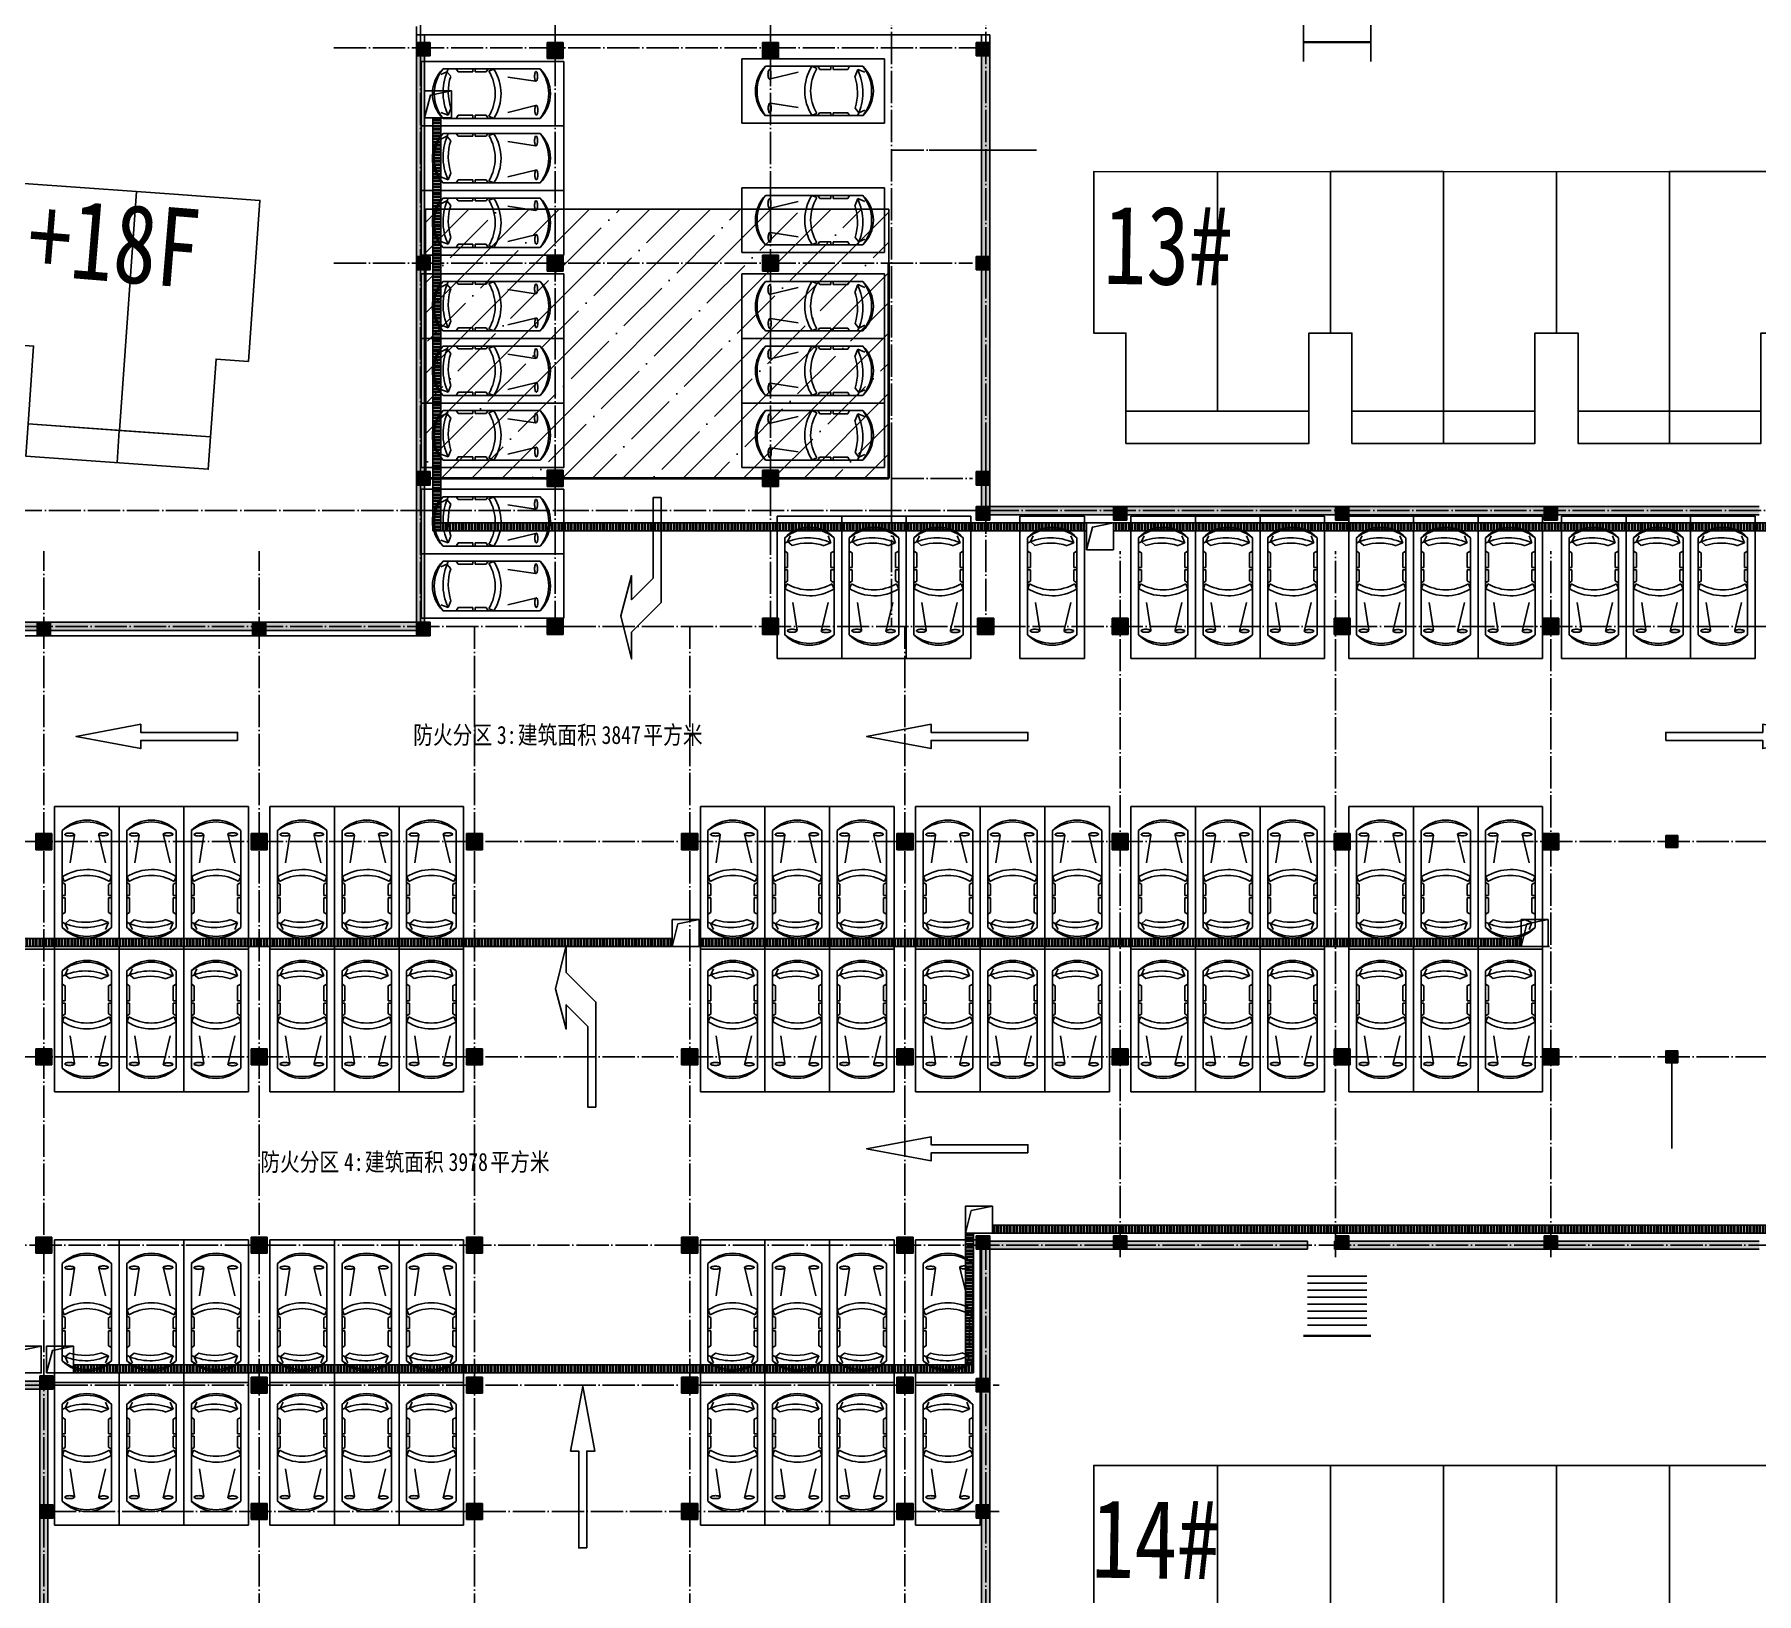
# Model space of a CAD drawing. Extents: x 1922674 to 2277828, y 3052116 to 4032933.
# Drawn here: x 2045798 to 2109798, y 3496722 to 3554669 of the extents above; entities that cross this region are included whole.
import ezdxf

# ---------------------------------------------------------------- set-up
doc = ezdxf.new("R2010")
doc.units = 0
doc.header["$LTSCALE"] = 2
doc.linetypes.add('DOTE', pattern=[2.42, 2, -0.2, 0.02, -0.2])
for name, color, linetype in [('1建筑内墙', 4, 'CONTINUOUS'), ('AXIS', 3, 'CONTINUOUS'), ('DOTE', 1, 'DOTE'), ('HANDRAIL', 3, 'CONTINUOUS'), ('PUB_TEXT', 7, 'CONTINUOUS'), ('PUB_TITLE', 4, 'CONTINUOUS'), ('RAIL', 4, 'CONTINUOUS'), ('WINDOW', 4, 'CONTINUOUS'), ('填充', 251, 'CONTINUOUS'), ('墙__实线', 3, 'CONTINUOUS'), ('建筑细部轮廓', 7, 'CONTINUOUS'), ('排水2', 252, 'CONTINUOUS'), ('柱', 2, 'CONTINUOUS'), ('楼层标注', 1, 'CONTINUOUS'), ('道路', 5, 'CONTINUOUS'), ('铺装1', 254, 'CONTINUOUS')]:
    doc.layers.add(name, color=color, linetype=linetype)
doc.styles.add('-黑体', font='simhei.ttf', dxfattribs={"width": 0.8})
doc.styles.add('HZ', font='simhei.ttf', dxfattribs={"width": 0.8})
doc.styles.get("Standard").update_dxf_attribs({"font": 'simhei.ttf'})
pattern_1 = [(90, (0, 0), (-119.0625, 7e-15), []), (90, (39.69, 39.69), (-119.0625, 7e-15), [])]

# ---------------------------------------------------------------- blocks, each defined once
blk = doc.blocks.new('g1')
at = {"layer": '填充', "color": 4, "ltscale": 500}
for p, q in [((625508, 3584271), (627908, 3584271)), ((625508, 3578971), (625508, 3584271)), ((627908, 3584271), (627908, 3578971)), ((625790, 3583388), (625790, 3579779)), ((627627, 3583388), (627627, 3579779)), ((626249, 3583213), (626092, 3582185)), ((627404, 3582185), (627155, 3583213)), ((625790, 3581452), (625895, 3581387)), ((625868, 3581485), (625803, 3581660)), ((627509, 3581376), (627627, 3581452)), ((627548, 3581485), (627627, 3581671)), ((625895, 3580971), (625790, 3580971)), ((625790, 3580971), (625790, 3580884)), ((625790, 3580884), (625895, 3580884)), ((625895, 3581387), (625895, 3580971)), ((625895, 3580884), (625895, 3580337)), ((627509, 3580971), (627509, 3581376)), ((627627, 3580971), (627509, 3580971)), ((627509, 3580337), (627509, 3580884)), ((627509, 3580884), (627627, 3580884)), ((627627, 3580884), (627627, 3580971)), ((625895, 3580337), (625790, 3580271)), ((627627, 3580271), (627509, 3580337)), ((626065, 3580064), (625895, 3579922)), ((625895, 3579922), (626000, 3579703)), ((627260, 3580064), (627509, 3579965)), ((627509, 3579965), (627404, 3579703)), ((627908, 3578971), (625508, 3578971))]:
    blk.add_line(p, q, dxfattribs=at)
for centre, radius, start, end in [((626708, 3582478), 1293, 44.72195, 135.27805), ((626708, 3582217), 1488, 51.885, 128.115), ((625908, 3583235), 20.5, 126.48864, 180), ((625908, 3583235), 20.5, 180, 233.51136), ((625982, 3583134), 146, 107.03374, 126.48864), ((625982, 3583336), 146, 233.51136, 252.96626), ((626032, 3582971), 317, 97.23244, 107.03374), ((626032, 3583500), 317, 252.96626, 262.76756), ((626066, 3582708), 582, 90, 97.23244), ((626066, 3583762), 582, 262.76756, 270), ((626066, 3582708), 582, 82.76756, 90), ((626066, 3583762), 582, 270, 277.23244), ((626099, 3582971), 317, 72.96626, 82.76756), ((626099, 3583500), 317, 277.23244, 287.03374), ((626149, 3583134), 146, 53.51136, 72.96626), ((626149, 3583336), 146, 287.03374, 306.48864), ((626224, 3583235), 20.5, 0, 53.51136), ((626224, 3583235), 20.5, 306.48864, 0), ((627167, 3583246), 20.5, 126.48864, 180), ((627167, 3583246), 20.5, 180, 233.51136), ((627242, 3583145), 146, 107.03374, 126.48864), ((627242, 3583347), 146, 233.51136, 252.96626), ((627292, 3582981), 317, 97.23244, 107.03374), ((627292, 3583511), 317, 252.96626, 262.76756), ((627325, 3582719), 582, 90, 97.23244), ((627325, 3583773), 582, 262.76756, 270), ((627325, 3582719), 582, 82.76756, 90), ((627325, 3583773), 582, 270, 277.23244), ((627359, 3582981), 317, 72.96626, 82.76756), ((627359, 3583511), 317, 277.23244, 287.03374), ((627409, 3583145), 146, 53.51136, 72.96626), ((627409, 3583347), 146, 287.03374, 306.48864), ((627483, 3583246), 20.5, 360, 53.51136), ((627483, 3583246), 20.5, 306.48864, 0), ((626717, 3580226), 1708, 57.79102, 122.88648), ((626708, 3580065), 1650, 59.3925, 120.6075), ((626654, 3581773), 1995, 244.31325, 294.95712), ((626708, 3580653), 1268, 223.57202, 316.42798), ((626708, 3580900), 1449, 230.65713, 309.34287), ((626646, 3581926), 1951, 252.69377, 288.34853)]:
    blk.add_arc(centre, radius, start, end, dxfattribs=at)
at = {"layer": '填充', "color": 4, "ltscale": 500, "width": 0.8, "flags": 9}
for tag in ['YSIZE', 'XSIZE']:
    blk.add_attdef(tag, (625794, 3581628), '', height=0.5, rotation=270, dxfattribs=at)
blk = doc.blocks.new('A')
at = {"layer": '建筑细部轮廓', "color": 3, "flags": 128}
for points in [[(509647.85, 3447080.176), (509643.293, 3447080.801), (509642.478, 3447074.857), (509643.667, 3447074.694), (509643.273, 3447071.82), (509646.642, 3447071.359)], [(509652.012, 3447079.606), (509647.85, 3447080.176), (509646.642, 3447071.359), (509650.01, 3447070.897), (509650.404, 3447073.77), (509651.196, 3447073.661)], [(509656.173, 3447079.035), (509652.012, 3447079.606), (509651.196, 3447073.661), (509651.989, 3447073.552), (509651.595, 3447070.679), (509654.963, 3447070.217)], [(509660.334, 3447078.464), (509656.173, 3447079.035), (509654.963, 3447070.217), (509658.332, 3447069.756), (509658.726, 3447072.629), (509659.519, 3447072.52)], [(509664.495, 3447077.894), (509660.334, 3447078.464), (509659.519, 3447072.52), (509660.311, 3447072.411), (509659.917, 3447069.538), (509663.287, 3447069.076)], [(509665.882, 3447077.704), (509669.052, 3447077.269), (509668.237, 3447071.325), (509667.048, 3447071.488), (509666.654, 3447068.615), (509663.287, 3447069.076), (509664.495, 3447077.894)], [(509643.273, 3447071.82), (509643.11, 3447070.632), (509649.847, 3447069.708), (509650.01, 3447070.897)], [(509651.595, 3447070.679), (509651.432, 3447069.491), (509658.169, 3447068.567), (509658.332, 3447069.756)], [(509659.917, 3447069.538), (509659.754, 3447068.349), (509666.491, 3447067.426), (509666.654, 3447068.615)]]:
    blk.add_lwpolyline(points, close=True, dxfattribs=at)
for points in [[(509654.964, 3447070.217), (509654.801, 3447069.029)], [(509663.286, 3447069.076), (509663.123, 3447067.888)]]:
    blk.add_lwpolyline(points, dxfattribs=at)

msp = doc.modelspace()

# ---------------------------------------------------------------- hatches: boundary and pattern name
at = {"layer": 'HANDRAIL', "ltscale": 500}
h = msp.add_hatch(dxfattribs=at)
h.set_pattern_fill('ANSI35', color=8, scale=500, style=0)
h.set_pattern_definition([(45, (0, 0), (-1122.532, 1122.532), []), (45, (1122.5, 0), (-1122.532, 1122.532), [1984.375, -396.875, 0, -396.875])])
h.paths.add_polyline_path([(2077549, 3548169), (2060325, 3548169), (2060325, 3538169), (2077549, 3538169)])
at = {"layer": '墙__实线'}
for points in [[(2060299, 3553869), (2059999, 3553869), (2059999, 3546419), (2060299, 3546419)], [(2081299, 3553869), (2080999, 3553869), (2080999, 3546419), (2081299, 3546419)], [(2060299, 3545919), (2059999, 3545919), (2059999, 3538419), (2060299, 3538419)], [(2081299, 3545919), (2080999, 3545919), (2080999, 3538419), (2081299, 3538419)], [(2060299, 3537919), (2059999, 3537919), (2059999, 3532819), (2060299, 3532819)], [(2081299, 3537919), (2080999, 3537919), (2080999, 3537119), (2081299, 3537119)], [(2085899, 3537119), (2081299, 3537119), (2081299, 3536819), (2085899, 3536819)], [(2094148, 3537119), (2086399, 3537119), (2086399, 3536819), (2094148, 3536819)], [(2101899, 3537119), (2094648, 3537119), (2094648, 3536819), (2101899, 3536819)], [(2109899, 3537119), (2102399, 3537119), (2102399, 3536819), (2109899, 3536819)], [(2045899, 3532819), (2038399, 3532819), (2038399, 3532519), (2045899, 3532519)], [(2053899, 3532819), (2046399, 3532819), (2046399, 3532519), (2053899, 3532519)], [(2059999, 3532819), (2054399, 3532819), (2054399, 3532519), (2059999, 3532519)], [(2085899, 3509819), (2081299, 3509819), (2081299, 3509519), (2085899, 3509519)], [(2101899, 3509819), (2094648, 3509819), (2094648, 3509519), (2101899, 3509519)], [(2109899, 3509819), (2102399, 3509819), (2102399, 3509519), (2109899, 3509519)], [(2081299, 3509519), (2080999, 3509519), (2080999, 3504719), (2081299, 3504719)], [(2045999, 3504619), (2038399, 3504619), (2038399, 3504319), (2045999, 3504319)], [(2046299, 3504319), (2045999, 3504319), (2045999, 3500019), (2046299, 3500019)], [(2081299, 3504219), (2080999, 3504219), (2080999, 3500019), (2081299, 3500019)], [(2046299, 3499519), (2045999, 3499519), (2045999, 3492919), (2046299, 3492919)], [(2081299, 3499519), (2080999, 3499519), (2080999, 3492919), (2081299, 3492919)]]:
    msp.add_hatch(color=94, dxfattribs=at).paths.add_polyline_path(points)
h = msp.add_hatch(color=94, dxfattribs=at)
h.paths.add_polyline_path([(2094113, 3509819), (2094113, 3509519), (2094148, 3509519), (2094148, 3509819)])
h.paths.add_polyline_path([(2093113, 3509519), (2093113, 3509819), (2086399, 3509819), (2086399, 3509519)])
at = {"layer": '排水2'}
h = msp.add_hatch(dxfattribs=at)
h.set_pattern_fill('ANSI32', color=256, scale=25, angle=315, style=0)
h.set_pattern_definition([(0, (-25, 0), (3e-14, 119.0625), []), (0, (14.69, -39.69), (3e-14, 119.0625), [])])
h.paths.add_polyline_path([(2060900, 3551569), (2060600, 3551569), (2060600, 3536219), (2060900, 3536219)])
h = msp.add_hatch(dxfattribs=at)
h.set_pattern_fill('ANSI32', color=256, scale=25, angle=45, style=0)
h.set_pattern_definition(pattern_1)
h.paths.add_polyline_path([(2060925, 3536519), (2060925, 3536219), (2084899, 3536219), (2084899, 3536519)])
h = msp.add_hatch(dxfattribs=at)
h.set_pattern_fill('ANSI32', color=256, scale=25, angle=45, style=0)
h.set_pattern_definition(pattern_1)
h.paths.add_polyline_path([(2121647, 3536219), (2121647, 3536519), (2085899, 3536519), (2085899, 3536219)])
h = msp.add_hatch(dxfattribs=at)
h.set_pattern_fill('ANSI32', color=256, scale=25, angle=45, style=0)
h.set_pattern_definition(pattern_1)
h.paths.add_polyline_path([(2039399, 3521069), (2039399, 3520769), (2069499, 3520769), (2069499, 3521069)])
h = msp.add_hatch(dxfattribs=at)
h.set_pattern_fill('ANSI32', color=256, scale=25, angle=45, style=0)
h.set_pattern_definition(pattern_1)
h.paths.add_polyline_path([(2101049, 3520769), (2101049, 3521069), (2070499, 3521069), (2070499, 3520769)])
h = msp.add_hatch(dxfattribs=at)
h.set_pattern_fill('ANSI32', color=256, scale=25, angle=45, style=0)
h.set_pattern_definition(pattern_1)
h.paths.add_polyline_path([(2121647, 3510419), (2081413, 3510419), (2081413, 3510119), (2121647, 3510119)])
h = msp.add_hatch(dxfattribs=at)
h.set_pattern_fill('ANSI32', color=256, scale=25, angle=315, style=0)
h.set_pattern_definition([(0, (-15, 0), (3e-14, 119.0625), []), (0, (24.69, -39.69), (3e-14, 119.0625), [])])
h.paths.add_polyline_path([(2080698, 3510119), (2080398, 3510119), (2080398, 3505219), (2080698, 3505219)])
h = msp.add_hatch(dxfattribs=at)
h.set_pattern_fill('ANSI32', color=256, scale=25, angle=45, style=0)
h.set_pattern_definition(pattern_1)
h.paths.add_polyline_path([(2080713, 3504919), (2080713, 3505219), (2047249, 3505219), (2047249, 3504919)])

# ---------------------------------------------------------------- linework, layer by layer
at = {"layer": '1建筑内墙', "ltscale": 500}
for p, q in [((2092963, 3553669, 0), (2092963, 3557669, 0)), ((2095463, 3553669, 0), (2095463, 3557669, 0))]:
    msp.add_line(p, q, dxfattribs=at)
at = {"layer": 'AXIS'}
for p, q in [((2079049, 3550369), (2083044, 3550369)), ((2077649, 3540123), (2077649, 3536106)), ((2081149, 3540123), (2081149, 3536106)), ((2048019, 3520669), (2044024, 3520669)), ((2106649, 3516845), (2106649, 3513261))]:
    msp.add_line(p, q, dxfattribs=at)
at = {"layer": 'AXIS', "color": 252, "ltscale": 500, "const_width": 100, "flags": 128}
for points in [[(2060325, 3538169), (2060325, 3546169)], [(2077549, 3546169), (2077549, 3538169)], [(2060325, 3538169), (2077549, 3538169)]]:
    msp.add_lwpolyline(points, dxfattribs=at)
at = {"layer": 'DOTE', "ltscale": 300}
for p, q in [((2060149, 3588797), (2060149, 3532669)), ((2065149, 3588797), (2065149, 3532669)), ((2073149, 3588797), (2073149, 3532669)), ((2077649, 3557669), (2077649, 3532669)), ((2081149, 3557669), (2081149, 3532669)), ((2056924, 3554169), (2081063, 3554169)), ((2077649, 3550369), (2080663, 3550369)), ((2056924, 3546169), (2080663, 3546169)), ((2077649, 3538169), (2080663, 3538169)), ((2143360, 3536969), (2019689, 3536969)), ((2046149, 3451969), (2046149, 3535469)), ((2054149, 3451969), (2054149, 3535469)), ((2086149, 3509219), (2086149, 3535469)), ((2094149, 3509219), (2094149, 3535469)), ((2102149, 3509219), (2102149, 3535469)), ((1984149, 3532669), (2142149, 3532669)), ((2062149, 3451969), (2062149, 3532669)), ((2070149, 3451969), (2070149, 3532669)), ((2078149, 3451969), (2078149, 3532669)), ((1984149, 3524669), (2156135, 3524669)), ((1984149, 3516669), (2156135, 3516669)), ((1983176, 3509669), (2156269, 3509669)), ((2081149, 3486969), (2081149, 3509669)), ((1984149, 3504469), (2081649, 3504469)), ((2046149, 3499769), (2081649, 3499769))]:
    msp.add_line(p, q, dxfattribs=at)
at = {"layer": 'HANDRAIL', "color": 8, "ltscale": 500}
msp.add_lwpolyline([(2060325, 3548169), (2077549, 3548169)], dxfattribs=at)
at = {"layer": 'HANDRAIL', "color": 8, "ltscale": 500, "flags": 128}
msp.add_lwpolyline([(2077549, 3548169), (2060325, 3548169), (2060325, 3538169), (2077549, 3538169)], close=True, dxfattribs=at)
at = {"layer": 'PUB_TITLE', "ltscale": 500}
for p, q in [((2095463, 3506316), (2092963, 3506316)), ((2095463, 3506286), (2092963, 3506286))]:
    msp.add_line(p, q, dxfattribs=at)
at = {"layer": 'RAIL', "ltscale": 500}
msp.add_line((2081299, 3554654), (2059999, 3554654), dxfattribs=at)
at = {"layer": 'WINDOW'}
for p, q in [((2095463, 3554399, 0), (2092963, 3554399, 0)), ((2095463, 3554369, 0), (2092963, 3554369, 0)), ((2093113, 3508519), (2095313, 3508519)), ((2093113, 3508259), (2095313, 3508259)), ((2093113, 3507999), (2095313, 3507999)), ((2093113, 3507739), (2095313, 3507739)), ((2093113, 3507479), (2095313, 3507479)), ((2093113, 3507219), (2095313, 3507219)), ((2093113, 3506959), (2095313, 3506959)), ((2093113, 3506699), (2095313, 3506699)), ((2095463, 3506316, 0), (2092963, 3506316, 0)), ((2095463, 3506286, 0), (2092963, 3506286, 0))]:
    msp.add_line(p, q, dxfattribs=at)
for points in [[(2069091, 3537456), (2069091, 3533556), (2067991, 3532456), (2067991, 3531456), (2067591, 3533056), (2067991, 3534556), (2067991, 3533656), (2068791, 3534456), (2068791, 3537456)], [(2053348, 3528428), (2049748, 3528428), (2049748, 3528128), (2047348, 3528578), (2049748, 3529028), (2049748, 3528728), (2053348, 3528728)], [(2082721, 3528428), (2079121, 3528428), (2079121, 3528128), (2076721, 3528578), (2079121, 3529028), (2079121, 3528728), (2082721, 3528728)], [(2106425, 3528428), (2110025, 3528428), (2110025, 3528128), (2112425, 3528578), (2110025, 3529028), (2110025, 3528728), (2106425, 3528728)], [(2066663, 3514803), (2066663, 3518703), (2065563, 3519803), (2065563, 3520803), (2065163, 3519203), (2065563, 3517703), (2065563, 3518603), (2066363, 3517803), (2066363, 3514803)], [(2082721, 3513101), (2079121, 3513101), (2079121, 3512801), (2076721, 3513251), (2079121, 3513701), (2079121, 3513401), (2082721, 3513401)], [(2066325, 3498420), (2066325, 3502020), (2066625, 3502020), (2066175, 3504420), (2065725, 3502020), (2066025, 3502020), (2066025, 3498420)]]:
    msp.add_lwpolyline(points, close=True, dxfattribs=at)
at = {"layer": '墙__实线', "color": 94}
for p, q in [((2059999, 3554369), (2059999, 3554969)), ((2060299, 3554369), (2060299, 3554654)), ((2080999, 3554369), (2080999, 3554654)), ((2081299, 3554369), (2081299, 3554654)), ((2059999, 3546419), (2059999, 3553869)), ((2060299, 3546419), (2060299, 3553869)), ((2080999, 3546419), (2080999, 3553869)), ((2081299, 3546419), (2081299, 3553869)), ((2059999, 3538419), (2059999, 3545919)), ((2060299, 3538419), (2060299, 3545919)), ((2080999, 3538419), (2080999, 3545919)), ((2081299, 3538419), (2081299, 3545919)), ((2059999, 3532819), (2059999, 3537919)), ((2060299, 3532819), (2060299, 3537919)), ((2080999, 3537119), (2080999, 3537919)), ((2081299, 3537119), (2081299, 3537919)), ((2081299, 3537119), (2085899, 3537119)), ((2081299, 3536819), (2085899, 3536819)), ((2086399, 3537119), (2094148, 3537119)), ((2086399, 3536819), (2094148, 3536819)), ((2094648, 3537119), (2101899, 3537119)), ((2094648, 3536819), (2101899, 3536819)), ((2102399, 3537119), (2109899, 3537119)), ((2102399, 3536819), (2109899, 3536819)), ((2038399, 3532819), (2045899, 3532819)), ((2046399, 3532819), (2053899, 3532819)), ((2054399, 3532819), (2059999, 3532819)), ((2038399, 3532519), (2045899, 3532519)), ((2046399, 3532519), (2053899, 3532519)), ((2054399, 3532519), (2059999, 3532519)), ((2081299, 3509819), (2085899, 3509819)), ((2086399, 3509819), (2093113, 3509819)), ((2094113, 3509819), (2094148, 3509819)), ((2094648, 3509819), (2101899, 3509819)), ((2102399, 3509819), (2109899, 3509819)), ((2080999, 3504719), (2080999, 3509519)), ((2081299, 3504719), (2081299, 3509519)), ((2081299, 3509519), (2085899, 3509519)), ((2086399, 3509519), (2093113, 3509519)), ((2094113, 3509519), (2094148, 3509519)), ((2094648, 3509519), (2101899, 3509519)), ((2102399, 3509519), (2109899, 3509519)), ((2038399, 3504619), (2045999, 3504619)), ((2038399, 3504319), (2045999, 3504319)), ((2045999, 3500019), (2045999, 3504319)), ((2046299, 3500019), (2046299, 3504319)), ((2080999, 3500019), (2080999, 3504219)), ((2081299, 3500019), (2081299, 3504219)), ((2045999, 3492919), (2045999, 3499519)), ((2046299, 3492919), (2046299, 3499519)), ((2080999, 3492919), (2080999, 3499519)), ((2081299, 3492919), (2081299, 3499519))]:
    msp.add_line(p, q, dxfattribs=at)
at = {"layer": '墙__实线', "ltscale": 500}
for p, q in [((2093113, 3509819), (2093113, 3509519)), ((2094113, 3509819), (2094113, 3509519))]:
    msp.add_line(p, q, dxfattribs=at)
at = {"layer": '柱'}
for p, q in [((2059999, 3554369), (2059999, 3553869)), ((2060499, 3554369), (2059999, 3554369)), ((2060499, 3553869), (2060499, 3554369)), ((2064849, 3554369), (2064849, 3553769)), ((2065449, 3554369), (2064849, 3554369)), ((2065449, 3553769), (2065449, 3554369)), ((2072849, 3554369), (2072849, 3553769)), ((2073449, 3554369), (2072849, 3554369)), ((2073449, 3553769), (2073449, 3554369)), ((2080799, 3554369), (2080799, 3553869)), ((2081299, 3554369), (2080799, 3554369)), ((2081299, 3553869), (2081299, 3554369)), ((2059999, 3553869), (2060499, 3553869)), ((2064849, 3553769), (2065449, 3553769)), ((2072849, 3553769), (2073449, 3553769)), ((2080799, 3553869), (2081299, 3553869)), ((2059999, 3546419), (2059999, 3545919)), ((2060499, 3546419), (2059999, 3546419)), ((2060499, 3545919), (2060499, 3546419)), ((2064849, 3546469), (2064849, 3545869)), ((2065449, 3546469), (2064849, 3546469)), ((2065449, 3545869), (2065449, 3546469)), ((2072849, 3546469), (2072849, 3545869)), ((2073449, 3546469), (2072849, 3546469)), ((2073449, 3545869), (2073449, 3546469)), ((2080799, 3546419), (2080799, 3545919)), ((2081299, 3546419), (2080799, 3546419)), ((2081299, 3545919), (2081299, 3546419)), ((2059999, 3545919), (2060499, 3545919)), ((2064849, 3545869), (2065449, 3545869)), ((2072849, 3545869), (2073449, 3545869)), ((2080799, 3545919), (2081299, 3545919)), ((2059999, 3538419), (2059999, 3537919)), ((2060499, 3538419), (2059999, 3538419)), ((2060499, 3537919), (2060499, 3538419)), ((2064849, 3538469), (2064849, 3537869)), ((2065449, 3538469), (2064849, 3538469)), ((2065449, 3537869), (2065449, 3538469)), ((2072849, 3538469), (2072849, 3537869)), ((2073449, 3538469), (2072849, 3538469)), ((2073449, 3537869), (2073449, 3538469)), ((2080799, 3538419), (2080799, 3537919)), ((2081299, 3538419), (2080799, 3538419)), ((2081299, 3537919), (2081299, 3538419)), ((2059999, 3537919), (2060499, 3537919)), ((2064849, 3537869), (2065449, 3537869)), ((2072849, 3537869), (2073449, 3537869)), ((2080799, 3537919), (2081299, 3537919)), ((2080799, 3537119), (2080799, 3536619)), ((2081299, 3537119), (2080799, 3537119)), ((2081299, 3536619), (2081299, 3537119)), ((2085899, 3537119), (2085899, 3536619)), ((2086399, 3537119), (2085899, 3537119)), ((2086399, 3536619), (2086399, 3537119)), ((2094148, 3537119), (2094148, 3536619)), ((2094648, 3537119), (2094148, 3537119)), ((2094648, 3536619), (2094648, 3537119)), ((2101899, 3537119), (2101899, 3536619)), ((2102399, 3537119), (2101899, 3537119)), ((2102399, 3536619), (2102399, 3537119)), ((2080799, 3536619), (2081299, 3536619)), ((2085899, 3536619), (2086399, 3536619)), ((2094148, 3536619), (2094648, 3536619)), ((2101899, 3536619), (2102399, 3536619)), ((2045899, 3532819), (2045899, 3532319)), ((2046399, 3532819), (2045899, 3532819)), ((2046399, 3532319), (2046399, 3532819)), ((2053899, 3532819), (2053899, 3532319)), ((2054399, 3532819), (2053899, 3532819)), ((2054399, 3532319), (2054399, 3532819)), ((2059999, 3532819), (2059999, 3532319)), ((2060499, 3532819), (2059999, 3532819)), ((2060499, 3532319), (2060499, 3532819)), ((2064849, 3532969), (2064849, 3532369)), ((2065449, 3532969), (2064849, 3532969)), ((2065449, 3532369), (2065449, 3532969)), ((2072849, 3532969), (2072849, 3532369)), ((2073449, 3532969), (2072849, 3532969)), ((2073449, 3532369), (2073449, 3532969)), ((2080849, 3532969), (2080849, 3532369)), ((2081449, 3532969), (2080849, 3532969)), ((2081449, 3532369), (2081449, 3532969)), ((2085849, 3532969), (2085849, 3532369)), ((2086449, 3532969), (2085849, 3532969)), ((2086449, 3532369), (2086449, 3532969)), ((2094098, 3532969), (2094098, 3532369)), ((2094698, 3532969), (2094098, 3532969)), ((2094698, 3532369), (2094698, 3532969)), ((2101849, 3532969), (2101849, 3532369)), ((2102449, 3532969), (2101849, 3532969)), ((2102449, 3532369), (2102449, 3532969)), ((2045899, 3532319), (2046399, 3532319)), ((2053899, 3532319), (2054399, 3532319)), ((2059999, 3532319), (2060499, 3532319)), ((2064849, 3532369), (2065449, 3532369)), ((2072849, 3532369), (2073449, 3532369)), ((2080849, 3532369), (2081449, 3532369)), ((2085849, 3532369), (2086449, 3532369)), ((2094098, 3532369), (2094698, 3532369)), ((2101849, 3532369), (2102449, 3532369)), ((2045849, 3524969), (2045849, 3524369)), ((2046449, 3524969), (2045849, 3524969)), ((2046449, 3524369), (2046449, 3524969)), ((2053849, 3524969), (2053849, 3524369)), ((2054449, 3524969), (2053849, 3524969)), ((2054449, 3524369), (2054449, 3524969)), ((2061849, 3524969), (2061849, 3524369)), ((2062449, 3524969), (2061849, 3524969)), ((2062449, 3524369), (2062449, 3524969)), ((2069849, 3524969), (2069849, 3524369)), ((2070449, 3524969), (2069849, 3524969)), ((2070449, 3524369), (2070449, 3524969)), ((2077849, 3524969), (2077849, 3524369)), ((2078449, 3524969), (2077849, 3524969)), ((2078449, 3524369), (2078449, 3524969)), ((2085849, 3524969), (2085849, 3524369)), ((2086449, 3524969), (2085849, 3524969)), ((2086449, 3524369), (2086449, 3524969)), ((2094098, 3524969), (2094098, 3524369)), ((2094698, 3524969), (2094098, 3524969)), ((2094698, 3524369), (2094698, 3524969)), ((2101849, 3524969), (2101849, 3524369)), ((2102449, 3524969), (2101849, 3524969)), ((2102449, 3524369), (2102449, 3524969)), ((2106424, 3524894), (2106424, 3524444)), ((2106874, 3524894), (2106424, 3524894)), ((2106874, 3524444), (2106874, 3524894)), ((2045849, 3524369), (2046449, 3524369)), ((2053849, 3524369), (2054449, 3524369)), ((2061849, 3524369), (2062449, 3524369)), ((2069849, 3524369), (2070449, 3524369)), ((2077849, 3524369), (2078449, 3524369)), ((2085849, 3524369), (2086449, 3524369)), ((2094098, 3524369), (2094698, 3524369)), ((2101849, 3524369), (2102449, 3524369)), ((2106424, 3524444), (2106874, 3524444)), ((2045849, 3516969), (2045849, 3516369)), ((2046449, 3516969), (2045849, 3516969)), ((2046449, 3516369), (2046449, 3516969)), ((2053849, 3516969), (2053849, 3516369)), ((2054449, 3516969), (2053849, 3516969)), ((2054449, 3516369), (2054449, 3516969)), ((2061849, 3516969), (2061849, 3516369)), ((2062449, 3516969), (2061849, 3516969)), ((2062449, 3516369), (2062449, 3516969)), ((2069849, 3516969), (2069849, 3516369)), ((2070449, 3516969), (2069849, 3516969)), ((2070449, 3516369), (2070449, 3516969)), ((2077849, 3516969), (2077849, 3516369)), ((2078449, 3516969), (2077849, 3516969)), ((2078449, 3516369), (2078449, 3516969)), ((2085849, 3516969), (2085849, 3516369)), ((2086449, 3516969), (2085849, 3516969)), ((2086449, 3516369), (2086449, 3516969)), ((2094098, 3516969), (2094098, 3516369)), ((2094698, 3516969), (2094098, 3516969)), ((2094698, 3516369), (2094698, 3516969)), ((2101849, 3516969), (2101849, 3516369)), ((2102449, 3516969), (2101849, 3516969)), ((2102449, 3516369), (2102449, 3516969)), ((2106424, 3516894), (2106424, 3516444)), ((2106874, 3516894), (2106424, 3516894)), ((2106874, 3516444), (2106874, 3516894)), ((2045849, 3516369), (2046449, 3516369)), ((2053849, 3516369), (2054449, 3516369)), ((2061849, 3516369), (2062449, 3516369)), ((2069849, 3516369), (2070449, 3516369)), ((2077849, 3516369), (2078449, 3516369)), ((2085849, 3516369), (2086449, 3516369)), ((2094098, 3516369), (2094698, 3516369)), ((2101849, 3516369), (2102449, 3516369)), ((2106424, 3516444), (2106874, 3516444)), ((2045849, 3509969), (2045849, 3509369)), ((2046449, 3509969), (2045849, 3509969)), ((2046449, 3509369), (2046449, 3509969)), ((2053849, 3509969), (2053849, 3509369)), ((2054449, 3509969), (2053849, 3509969)), ((2054449, 3509369), (2054449, 3509969)), ((2061849, 3509969), (2061849, 3509369)), ((2062449, 3509969), (2061849, 3509969)), ((2062449, 3509369), (2062449, 3509969)), ((2069849, 3509969), (2069849, 3509369)), ((2070449, 3509969), (2069849, 3509969)), ((2070449, 3509369), (2070449, 3509969)), ((2077849, 3509969), (2077849, 3509369)), ((2078449, 3509969), (2077849, 3509969)), ((2078449, 3509369), (2078449, 3509969)), ((2080799, 3510019), (2080799, 3509519)), ((2081299, 3510019), (2080799, 3510019)), ((2081299, 3509519), (2081299, 3510019)), ((2085899, 3510019), (2085899, 3509519)), ((2086399, 3510019), (2085899, 3510019)), ((2086399, 3509519), (2086399, 3510019)), ((2094148, 3510019), (2094148, 3509519)), ((2094648, 3510019), (2094148, 3510019)), ((2094648, 3509519), (2094648, 3510019)), ((2101899, 3510019), (2101899, 3509519)), ((2102399, 3510019), (2101899, 3510019)), ((2102399, 3509519), (2102399, 3510019)), ((2045849, 3509369), (2046449, 3509369)), ((2053849, 3509369), (2054449, 3509369)), ((2061849, 3509369), (2062449, 3509369)), ((2069849, 3509369), (2070449, 3509369)), ((2077849, 3509369), (2078449, 3509369)), ((2080799, 3509519), (2081299, 3509519)), ((2085899, 3509519), (2086399, 3509519)), ((2094148, 3509519), (2094648, 3509519)), ((2101899, 3509519), (2102399, 3509519)), ((2045999, 3504819), (2045999, 3504319)), ((2046499, 3504819), (2045999, 3504819)), ((2046499, 3504319), (2046499, 3504819)), ((2053849, 3504769), (2053849, 3504169)), ((2054449, 3504769), (2053849, 3504769)), ((2054449, 3504169), (2054449, 3504769)), ((2061849, 3504769), (2061849, 3504169)), ((2062449, 3504769), (2061849, 3504769)), ((2062449, 3504169), (2062449, 3504769)), ((2069849, 3504769), (2069849, 3504169)), ((2070449, 3504769), (2069849, 3504769)), ((2070449, 3504169), (2070449, 3504769)), ((2077849, 3504769), (2077849, 3504169)), ((2078449, 3504769), (2077849, 3504769)), ((2078449, 3504169), (2078449, 3504769)), ((2080799, 3504719), (2080799, 3504219)), ((2081299, 3504719), (2080799, 3504719)), ((2081299, 3504219), (2081299, 3504719)), ((2045999, 3504319), (2046499, 3504319)), ((2053849, 3504169), (2054449, 3504169)), ((2061849, 3504169), (2062449, 3504169)), ((2069849, 3504169), (2070449, 3504169)), ((2077849, 3504169), (2078449, 3504169)), ((2080799, 3504219), (2081299, 3504219)), ((2045999, 3500019), (2045999, 3499519)), ((2046499, 3500019), (2045999, 3500019)), ((2046499, 3499519), (2046499, 3500019)), ((2053849, 3500069), (2053849, 3499469)), ((2054449, 3500069), (2053849, 3500069)), ((2054449, 3499469), (2054449, 3500069)), ((2061849, 3500069), (2061849, 3499469)), ((2062449, 3500069), (2061849, 3500069)), ((2062449, 3499469), (2062449, 3500069)), ((2069849, 3500069), (2069849, 3499469)), ((2070449, 3500069), (2069849, 3500069)), ((2070449, 3499469), (2070449, 3500069)), ((2077849, 3500069), (2077849, 3499469)), ((2078449, 3500069), (2077849, 3500069)), ((2078449, 3499469), (2078449, 3500069)), ((2080799, 3500019), (2080799, 3499519)), ((2081299, 3500019), (2080799, 3500019)), ((2081299, 3499519), (2081299, 3500019)), ((2045999, 3499519), (2046499, 3499519)), ((2053849, 3499469), (2054449, 3499469)), ((2061849, 3499469), (2062449, 3499469)), ((2069849, 3499469), (2070449, 3499469)), ((2077849, 3499469), (2078449, 3499469)), ((2080799, 3499519), (2081299, 3499519))]:
    msp.add_line(p, q, dxfattribs=at)
for points in [[(2059999, 3554369), (2060499, 3554369), (2059999, 3553869), (2060499, 3553869)], [(2064849, 3554369), (2065449, 3554369), (2064849, 3553769), (2065449, 3553769)], [(2072849, 3554369), (2073449, 3554369), (2072849, 3553769), (2073449, 3553769)], [(2080799, 3554369), (2081299, 3554369), (2080799, 3553869), (2081299, 3553869)], [(2059999, 3546419), (2060499, 3546419), (2059999, 3545919), (2060499, 3545919)], [(2064849, 3546469), (2065449, 3546469), (2064849, 3545869), (2065449, 3545869)], [(2072849, 3546469), (2073449, 3546469), (2072849, 3545869), (2073449, 3545869)], [(2080799, 3546419), (2081299, 3546419), (2080799, 3545919), (2081299, 3545919)], [(2059999, 3538419), (2060499, 3538419), (2059999, 3537919), (2060499, 3537919)], [(2064849, 3538469), (2065449, 3538469), (2064849, 3537869), (2065449, 3537869)], [(2072849, 3538469), (2073449, 3538469), (2072849, 3537869), (2073449, 3537869)], [(2080799, 3538419), (2081299, 3538419), (2080799, 3537919), (2081299, 3537919)], [(2080799, 3537119), (2081299, 3537119), (2080799, 3536619), (2081299, 3536619)], [(2085899, 3537119), (2086399, 3537119), (2085899, 3536619), (2086399, 3536619)], [(2094148, 3537119), (2094648, 3537119), (2094148, 3536619), (2094648, 3536619)], [(2101899, 3537119), (2102399, 3537119), (2101899, 3536619), (2102399, 3536619)], [(2045899, 3532819), (2046399, 3532819), (2045899, 3532319), (2046399, 3532319)], [(2053899, 3532819), (2054399, 3532819), (2053899, 3532319), (2054399, 3532319)], [(2059999, 3532819), (2060499, 3532819), (2059999, 3532319), (2060499, 3532319)], [(2064849, 3532969), (2065449, 3532969), (2064849, 3532369), (2065449, 3532369)], [(2072849, 3532969), (2073449, 3532969), (2072849, 3532369), (2073449, 3532369)], [(2080849, 3532969), (2081449, 3532969), (2080849, 3532369), (2081449, 3532369)], [(2085849, 3532969), (2086449, 3532969), (2085849, 3532369), (2086449, 3532369)], [(2094098, 3532969), (2094698, 3532969), (2094098, 3532369), (2094698, 3532369)], [(2101849, 3532969), (2102449, 3532969), (2101849, 3532369), (2102449, 3532369)], [(2045849, 3524969), (2046449, 3524969), (2045849, 3524369), (2046449, 3524369)], [(2053849, 3524969), (2054449, 3524969), (2053849, 3524369), (2054449, 3524369)], [(2061849, 3524969), (2062449, 3524969), (2061849, 3524369), (2062449, 3524369)], [(2069849, 3524969), (2070449, 3524969), (2069849, 3524369), (2070449, 3524369)], [(2077849, 3524969), (2078449, 3524969), (2077849, 3524369), (2078449, 3524369)], [(2085849, 3524969), (2086449, 3524969), (2085849, 3524369), (2086449, 3524369)], [(2094098, 3524969), (2094698, 3524969), (2094098, 3524369), (2094698, 3524369)], [(2101849, 3524969), (2102449, 3524969), (2101849, 3524369), (2102449, 3524369)], [(2106424, 3524894), (2106874, 3524894), (2106424, 3524444), (2106874, 3524444)], [(2045849, 3516969), (2046449, 3516969), (2045849, 3516369), (2046449, 3516369)], [(2053849, 3516969), (2054449, 3516969), (2053849, 3516369), (2054449, 3516369)], [(2061849, 3516969), (2062449, 3516969), (2061849, 3516369), (2062449, 3516369)], [(2069849, 3516969), (2070449, 3516969), (2069849, 3516369), (2070449, 3516369)], [(2077849, 3516969), (2078449, 3516969), (2077849, 3516369), (2078449, 3516369)], [(2085849, 3516969), (2086449, 3516969), (2085849, 3516369), (2086449, 3516369)], [(2094098, 3516969), (2094698, 3516969), (2094098, 3516369), (2094698, 3516369)], [(2101849, 3516969), (2102449, 3516969), (2101849, 3516369), (2102449, 3516369)], [(2106424, 3516894), (2106874, 3516894), (2106424, 3516444), (2106874, 3516444)], [(2045849, 3509969), (2046449, 3509969), (2045849, 3509369), (2046449, 3509369)], [(2053849, 3509969), (2054449, 3509969), (2053849, 3509369), (2054449, 3509369)], [(2061849, 3509969), (2062449, 3509969), (2061849, 3509369), (2062449, 3509369)], [(2069849, 3509969), (2070449, 3509969), (2069849, 3509369), (2070449, 3509369)], [(2077849, 3509969), (2078449, 3509969), (2077849, 3509369), (2078449, 3509369)], [(2080799, 3510019), (2081299, 3510019), (2080799, 3509519), (2081299, 3509519)], [(2085899, 3510019), (2086399, 3510019), (2085899, 3509519), (2086399, 3509519)], [(2094148, 3510019), (2094648, 3510019), (2094148, 3509519), (2094648, 3509519)], [(2101899, 3510019), (2102399, 3510019), (2101899, 3509519), (2102399, 3509519)], [(2045999, 3504819), (2046499, 3504819), (2045999, 3504319), (2046499, 3504319)], [(2053849, 3504769), (2054449, 3504769), (2053849, 3504169), (2054449, 3504169)], [(2061849, 3504769), (2062449, 3504769), (2061849, 3504169), (2062449, 3504169)], [(2069849, 3504769), (2070449, 3504769), (2069849, 3504169), (2070449, 3504169)], [(2077849, 3504769), (2078449, 3504769), (2077849, 3504169), (2078449, 3504169)], [(2080799, 3504719), (2081299, 3504719), (2080799, 3504219), (2081299, 3504219)], [(2045999, 3500019), (2046499, 3500019), (2045999, 3499519), (2046499, 3499519)], [(2053849, 3500069), (2054449, 3500069), (2053849, 3499469), (2054449, 3499469)], [(2061849, 3500069), (2062449, 3500069), (2061849, 3499469), (2062449, 3499469)], [(2069849, 3500069), (2070449, 3500069), (2069849, 3499469), (2070449, 3499469)], [(2077849, 3500069), (2078449, 3500069), (2077849, 3499469), (2078449, 3499469)], [(2080799, 3500019), (2081299, 3500019), (2080799, 3499519), (2081299, 3499519)]]:
    msp.add_solid(points, dxfattribs=at)
at = {"layer": '道路', "color": 6, "ltscale": 500}
for p, q in [((2060599, 3551569), (2060599, 3536219)), ((2060899, 3551569), (2060899, 3536219)), ((2084899, 3536219), (2060599, 3536219)), ((2141399, 3536519), (2060899, 3536519)), ((2121647, 3536219), (2085899, 3536219)), ((2102105, 3520769), (2021399, 3520769)), ((2069499, 3521069), (2039399, 3521069)), ((2101049, 3521069), (2070499, 3521069)), ((2080398, 3505219), (2080398, 3510832)), ((2121647, 3510419), (2081398, 3510419)), ((2133999, 3510119), (2080398, 3510119)), ((2080698, 3504919), (2080698, 3510119)), ((2046049, 3504919), (1982162, 3504919)), ((2080698, 3504919), (2046249, 3504919)), ((2080698, 3505219), (2047249, 3505219))]:
    msp.add_line(p, q, dxfattribs=at)
for points in [[(2060299, 3551569), (2061299, 3551569), (2061299, 3552569), (2060299, 3552569)], [(2084899, 3535519), (2085899, 3535519), (2085899, 3536519), (2084899, 3536519)], [(2069499, 3520769), (2070499, 3520769), (2070499, 3521769), (2069499, 3521769)], [(2101049, 3520769), (2102049, 3520769), (2102049, 3521769), (2101049, 3521769)], [(2080398, 3510119), (2081398, 3510119), (2081398, 3511119), (2080398, 3511119)], [(2045049, 3504919), (2046049, 3504919), (2046049, 3505919), (2045049, 3505919)], [(2046249, 3504919), (2047249, 3504919), (2047249, 3505919), (2046249, 3505919)]]:
    msp.add_lwpolyline(points, close=True, dxfattribs=at)
at = {"layer": '道路', "color": 6, "ltscale": 500, "flags": 128}
for points in [[(2060299, 3551569), (2060514, 3552408), (2061299, 3552569)], [(2084899, 3535519), (2085114, 3536358), (2085899, 3536519)], [(2069499, 3520769), (2069714, 3521608), (2070499, 3521769)], [(2101049, 3520769), (2101264, 3521608), (2102049, 3521769)], [(2080398, 3510119), (2080614, 3510958), (2081398, 3511119)], [(2045049, 3504919), (2045264, 3505758), (2046049, 3505919)], [(2046249, 3504919), (2046464, 3505758), (2047249, 3505919)]]:
    msp.add_lwpolyline(points, dxfattribs=at)
at = {"layer": '铺装1', "ltscale": 500}
msp.add_line((2060025, 3532319), (2023497, 3532319), dxfattribs=at)

# ---------------------------------------------------------------- block references
at = {"layer": '填充'}
for p, rotation in [((-1518796, 4179177), 270), ((5656360, 2925860), 90), ((-1518796, 4176777), 270), ((-1518796, 4174377), 270), ((5656360, 2921060), 90), ((-1518796, 4171277), 270), ((5656360, 2917860), 90), ((-1518796, 4168877), 270), ((5656360, 2915460), 90), ((-1518796, 4166477), 270), ((5656360, 2913060), 90), ((-1518796, 4163277), 270), ((-1518796, 4160877), 270)]:
    msp.add_blockref('g1', p, dxfattribs=dict(at, rotation=rotation))
at = {"layer": '填充', "xscale": -1, "rotation": 180}
for p in [(1447890, 7115740), (1450290, 7115740), (1452690, 7115740), (1456915, 7115740), (1461039, 7115740), (1463439, 7115740), (1465839, 7115740), (1469139, 7115740), (1471539, 7115740), (1473939, 7115740), (1477039, 7115740), (1479439, 7115740), (1481839, 7115740), (1421039, 7099640), (1423439, 7099640), (1425839, 7099640), (1429039, 7099640), (1431439, 7099640), (1433839, 7099640), (1445039, 7099640), (1447439, 7099640), (1449839, 7099640), (1453039, 7099640), (1455439, 7099640), (1457839, 7099640), (1461039, 7099640), (1463439, 7099640), (1465839, 7099640), (1469139, 7099640), (1471539, 7099640), (1473939, 7099640), (1421039, 7083540), (1423439, 7083540), (1425839, 7083540), (1429039, 7083540), (1431439, 7083540), (1433839, 7083540), (1445039, 7083540), (1447439, 7083540), (1449839, 7083540), (1453039, 7083540)]:
    msp.add_blockref('g1', p, dxfattribs=at)
at = {"layer": '填充'}
for p in [(1421039, -58303), (1423439, -58303), (1425839, -58303), (1429039, -58303), (1431439, -58303), (1433839, -58303), (1445039, -58303), (1447439, -58303), (1449839, -58303), (1453039, -58303), (1455439, -58303), (1457839, -58303), (1461039, -58303), (1463439, -58303), (1465839, -58303), (1469139, -58303), (1471539, -58303), (1473939, -58303), (1421039, -74403), (1423439, -74403), (1425839, -74403), (1429039, -74403), (1431439, -74403), (1433839, -74403), (1445039, -74403), (1447439, -74403), (1449839, -74403), (1453039, -74403)]:
    msp.add_blockref('g1', p, dxfattribs=at)
at = {"layer": '建筑细部轮廓', "yscale": 1000, "zscale": 1000}
for p, xscale, rotation in [((-34519238, -3480810122, 0), 999.9999999999831, 7.808239074338001), ((-283146331, -3469312701, 0), 999.9999999998425, 3.715811148526725), ((-34519238, -3480858205, 0), 999.9999999999831, 7.808239074338)]:
    msp.add_blockref('A', p, dxfattribs=dict(at, xscale=xscale, rotation=rotation))

# ---------------------------------------------------------------- texts
at = {"layer": 'PUB_TEXT', "style": '-黑体', "width": 0.8}
for s, p in [('防火分区', (2059873, 3528299)), ('3:', (2062984, 3528299)), ('建筑面积', (2063762, 3528299)), ('3847', (2066873, 3528299)), ('平方米', (2068428, 3528299)), ('防火分区', (2054189, 3512428)), ('4:', (2057300, 3512428)), ('建筑面积', (2058078, 3512428)), ('3978', (2061188, 3512428)), ('平方米', (2062744, 3512428))]:
    msp.add_text(s, height=672.2, dxfattribs=at).set_placement(p)
at = {"layer": '楼层标注', "color": 252, "style": 'HZ', "width": 0.8}
for s, rotation, p in [('1+18F', 355.29661, (2043875, 3545883, 0)), ('13#', 359.17272, (2085513, 3545400, 2107)), ('14#', 359.17272, (2085062, 3497317, -24393))]:
    msp.add_text(s, height=2931, rotation=rotation, dxfattribs=at).set_placement(p)

doc.saveas('drawing.dxf')
